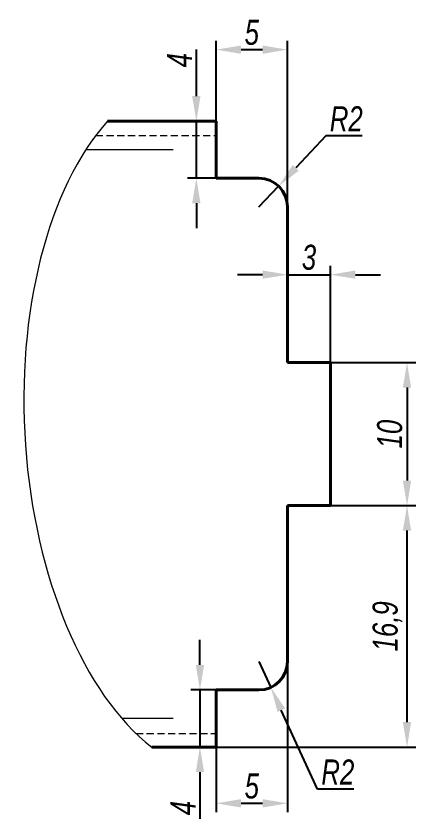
# Model space of a CAD drawing. Header units: millimetres. Extents: x 12064 to 35004, y -6103 to -2658.
# Drawn here: x 27955.2 to 28011.2, y -2981.1 to -2868.8 of the extents above; entities that cross this region are included whole.
import ezdxf

# ---------------------------------------------------------------- set-up
doc = ezdxf.new("R2010")
doc.units = ezdxf.units.MM
doc.linetypes.add('LT_05', pattern=[3, 2, -1])
for name, color, linetype, lineweight in [('Layer_01', 5, 'LT_05', 15), ('Layer_05', 7, 'Continuous', 40), ('Layer_10', 1, 'Continuous', 15), ('Layer_11', 6, 'Continuous', 15)]:
    doc.layers.add(name, color=color, linetype=linetype, lineweight=lineweight)
doc.styles.add('Style_01', font='ARIALNI.TTF', dxfattribs={"width": 0.9, "height": 3.5})
doc.dimstyles.new('DimStyle_02', dxfattribs={"dimtxt": 3.5, "dimasz": 3.5, "dimexe": 1.25, "dimexo": 0, "dimtad": 1, "dimdec": 1, "dimlfac": 0.5, "dimtxsty": 'Style_01', "dimcen": 2.5, "dimazin": 3, "dimtfac": 1, "dimtdec": 1, "dimtmove": 0, "dimatfit": 3})
doc.dimstyles.new('DimStyle_04', dxfattribs={"dimtxt": 3.5, "dimasz": 3.5, "dimexe": 1.25, "dimexo": 0, "dimtad": 1, "dimdec": 0, "dimlfac": 0.5, "dimtxsty": 'Style_01', "dimcen": -2.5, "dimazin": 3, "dimtfac": 1, "dimtdec": 0, "dimtmove": 0, "dimatfit": 3})

# ---------------------------------------------------------------- blocks, each defined once
blk = doc.blocks.new('*D815')
at = {"layer": 'Defpoints', "color": 0, "ltscale": 0.5}
for p in [(27999.19, -2917.25), (27999.19, -2937.25), (28009.91, -2937.25)]:
    blk.add_point(p, dxfattribs=at)
at = {"layer": 'Layer_10', "color": 0, "lineweight": -2, "ltscale": 0.5}
for p, q in [((27999.19, -2917.25), (28011.16, -2917.25)), ((28009.91, -2920.75), (28009.91, -2933.75)), ((27999.19, -2937.25), (28011.16, -2937.25))]:
    blk.add_line(p, q, dxfattribs=at)
at = {"layer": 'Layer_10', "color": 0, "ltscale": 0.5}
for points in [[(28009.33, -2920.75), (28010.49, -2920.75), (28009.91, -2917.25)], [(28009.33, -2933.75), (28010.49, -2933.75), (28009.91, -2937.25)]]:
    blk.add_solid(points, dxfattribs=at)
at = {"layer": 'Layer_10', "color": 0, "ltscale": 0.5, "insert": (28007.5, -2927.25), "char_height": 3.5, "attachment_point": 5, "rotation": 90, "style": 'Style_01'}
blk.add_mtext('10', dxfattribs=at)
blk = doc.blocks.new('*D816')
at = {"layer": 'Defpoints', "color": 0, "ltscale": 0.5}
for p in [(27983.19, -2883.45), (27980.43, -2891.45), (27983.19, -2891.45)]:
    blk.add_point(p, dxfattribs=at)
at = {"layer": 'Layer_10', "color": 0, "lineweight": -2, "ltscale": 0.5}
for p, q in [((27980.43, -2879.95), (27980.43, -2873.41)), ((27983.19, -2883.45), (27979.18, -2883.45)), ((27980.43, -2891.45), (27980.43, -2883.45)), ((27983.19, -2891.45), (27979.18, -2891.45)), ((27980.43, -2894.95), (27980.43, -2898.45))]:
    blk.add_line(p, q, dxfattribs=at)
at = {"layer": 'Layer_10', "color": 0, "ltscale": 0.5}
for points in [[(27979.84, -2879.95), (27981.01, -2879.95), (27980.43, -2883.45)], [(27979.84, -2894.95), (27981.01, -2894.95), (27980.43, -2891.45)]]:
    blk.add_solid(points, dxfattribs=at)
at = {"layer": 'Layer_10', "color": 0, "ltscale": 0.5, "insert": (27978.05, -2874.93), "char_height": 3.5, "attachment_point": 5, "rotation": 90, "style": 'Style_01'}
blk.add_mtext('4', dxfattribs=at)
blk = doc.blocks.new('*D817')
at = {"layer": 'Defpoints', "color": 0, "ltscale": 0.5}
for p in [(27993.19, -2873.45), (27983.19, -2891.45), (27993.19, -2895.45)]:
    blk.add_point(p, dxfattribs=at)
at = {"layer": 'Layer_10', "color": 0, "lineweight": -2, "ltscale": 0.5}
for p, q in [((27983.19, -2891.45), (27983.19, -2872.2)), ((27993.19, -2895.45), (27993.19, -2872.2)), ((27986.69, -2873.45), (27989.69, -2873.45))]:
    blk.add_line(p, q, dxfattribs=at)
at = {"layer": 'Layer_10', "color": 0, "ltscale": 0.5}
for points in [[(27986.69, -2872.87), (27986.69, -2874.04), (27983.19, -2873.45)], [(27989.69, -2872.87), (27989.69, -2874.04), (27993.19, -2873.45)]]:
    blk.add_solid(points, dxfattribs=at)
at = {"layer": 'Layer_10', "color": 0, "ltscale": 0.5, "insert": (27988.19, -2871.05), "char_height": 3.5, "attachment_point": 5, "style": 'Style_01'}
blk.add_mtext('5', dxfattribs=at)
blk = doc.blocks.new('*D818')
at = {"layer": 'Defpoints', "color": 0, "ltscale": 0.5}
for p in [(27980.93, -2963.05), (27983.19, -2963.05), (27983.19, -2971.05)]:
    blk.add_point(p, dxfattribs=at)
at = {"layer": 'Layer_10', "color": 0, "lineweight": -2, "ltscale": 0.5}
for p, q in [((27980.93, -2959.55), (27980.93, -2956.05)), ((27983.19, -2963.05), (27979.68, -2963.05)), ((27980.93, -2963.05), (27980.93, -2971.05)), ((27983.19, -2971.05), (27979.68, -2971.05)), ((27980.93, -2974.55), (27980.93, -2981.1))]:
    blk.add_line(p, q, dxfattribs=at)
at = {"layer": 'Layer_10', "color": 0, "ltscale": 0.5}
for points in [[(27980.35, -2959.55), (27981.52, -2959.55), (27980.93, -2963.05)], [(27980.35, -2974.55), (27981.52, -2974.55), (27980.93, -2971.05)]]:
    blk.add_solid(points, dxfattribs=at)
at = {"layer": 'Layer_10', "color": 0, "ltscale": 0.5, "insert": (27978.56, -2979.58), "char_height": 3.5, "attachment_point": 5, "rotation": 90, "style": 'Style_01'}
blk.add_mtext('4', dxfattribs=at)
blk = doc.blocks.new('*D819')
at = {"layer": 'Defpoints', "color": 0, "ltscale": 0.5}
for p in [(27993.19, -2959.05), (27983.19, -2963.05), (27993.19, -2978.91)]:
    blk.add_point(p, dxfattribs=at)
at = {"layer": 'Layer_10', "color": 0, "lineweight": -2, "ltscale": 0.5}
for p, q in [((27993.19, -2959.05), (27993.19, -2980.16)), ((27983.19, -2963.05), (27983.19, -2980.16)), ((27986.69, -2978.91), (27989.69, -2978.91))]:
    blk.add_line(p, q, dxfattribs=at)
at = {"layer": 'Layer_10', "color": 0, "ltscale": 0.5}
for points in [[(27986.69, -2978.33), (27986.69, -2979.5), (27983.19, -2978.91)], [(27989.69, -2978.33), (27989.69, -2979.5), (27993.19, -2978.91)]]:
    blk.add_solid(points, dxfattribs=at)
at = {"layer": 'Layer_10', "color": 0, "ltscale": 0.5, "insert": (27988.19, -2976.51), "char_height": 3.5, "attachment_point": 5, "style": 'Style_01'}
blk.add_mtext('5', dxfattribs=at)
blk = doc.blocks.new('*D820')
at = {"layer": 'Defpoints', "color": 0, "ltscale": 0.5}
for p in [(27999.19, -2937.25), (28009.91, -2937.25), (27983.19, -2971.05)]:
    blk.add_point(p, dxfattribs=at)
at = {"layer": 'Layer_10', "color": 0, "lineweight": -2, "ltscale": 0.5}
for p, q in [((27999.19, -2937.25), (28011.16, -2937.25)), ((28009.91, -2967.55), (28009.91, -2940.75)), ((27983.19, -2971.05), (28011.16, -2971.05))]:
    blk.add_line(p, q, dxfattribs=at)
at = {"layer": 'Layer_10', "color": 0, "ltscale": 0.5}
for points in [[(28009.33, -2940.75), (28010.49, -2940.75), (28009.91, -2937.25)], [(28009.33, -2967.55), (28010.49, -2967.55), (28009.91, -2971.05)]]:
    blk.add_solid(points, dxfattribs=at)
at = {"layer": 'Layer_10', "color": 0, "ltscale": 0.5, "insert": (28007.17, -2954.15), "char_height": 3.5, "attachment_point": 5, "rotation": 90, "style": 'Style_01'}
blk.add_mtext('16,9', dxfattribs=at)
blk = doc.blocks.new('*D697')
at = {"layer": 'Defpoints', "color": 0, "ltscale": 0.5}
for p in [(27991.94, -2892.54), (27989.19, -2895.45)]:
    blk.add_point(p, dxfattribs=at)
at = {"layer": 'Layer_10', "color": 0, "lineweight": -2, "ltscale": 0.5}
for p, q in [((27998.56, -2885.52), (27994.34, -2890)), ((28003.64, -2885.52), (27998.56, -2885.52)), ((27989.19, -2895.45), (27991.94, -2892.54))]:
    blk.add_line(p, q, dxfattribs=at)
at = {"layer": 'Layer_10', "color": 0, "ltscale": 0.5}
blk.add_solid([(27993.91, -2889.6), (27994.76, -2890.4), (27991.94, -2892.54)], dxfattribs=at)
at = {"layer": 'Layer_10', "color": 0, "ltscale": 0.5, "insert": (28001.41, -2883.13), "char_height": 3.5, "attachment_point": 5, "style": 'Style_01'}
blk.add_mtext('R2', dxfattribs=at)
blk = doc.blocks.new('*D698')
at = {"layer": 'Defpoints', "color": 0, "ltscale": 0.5}
for p in [(27989.19, -2959.05), (27990.86, -2962.69)]:
    blk.add_point(p, dxfattribs=at)
at = {"layer": 'Layer_10', "color": 0, "lineweight": -2, "ltscale": 0.5}
for p, q in [((27989.19, -2959.05), (27990.86, -2962.69)), ((27997.37, -2976.91), (27992.32, -2965.87)), ((28002.46, -2976.91), (27997.37, -2976.91))]:
    blk.add_line(p, q, dxfattribs=at)
at = {"layer": 'Layer_10', "color": 0, "ltscale": 0.5}
blk.add_solid([(27992.85, -2965.63), (27991.79, -2966.12), (27990.86, -2962.69)], dxfattribs=at)
at = {"layer": 'Layer_10', "color": 0, "ltscale": 0.5, "insert": (28000.23, -2974.53), "char_height": 3.5, "attachment_point": 5, "style": 'Style_01'}
blk.add_mtext('R2', dxfattribs=at)
blk = doc.blocks.new('*D821')
at = {"layer": 'Defpoints', "color": 0, "ltscale": 0.5}
for p in [(27999.19, -2904.94), (27993.19, -2917.25), (27999.19, -2917.25)]:
    blk.add_point(p, dxfattribs=at)
at = {"layer": 'Layer_10', "color": 0, "lineweight": -2, "ltscale": 0.5}
for p, q in [((27993.19, -2917.25), (27993.19, -2903.69)), ((27999.19, -2917.25), (27999.19, -2903.69)), ((27989.69, -2904.94), (27986.19, -2904.94)), ((27993.19, -2904.94), (27999.19, -2904.94)), ((28002.69, -2904.94), (28006.19, -2904.94))]:
    blk.add_line(p, q, dxfattribs=at)
at = {"layer": 'Layer_10', "color": 0, "ltscale": 0.5}
for points in [[(27989.69, -2904.35), (27989.69, -2905.52), (27993.19, -2904.94)], [(28002.69, -2904.35), (28002.69, -2905.52), (27999.19, -2904.94)]]:
    blk.add_solid(points, dxfattribs=at)
at = {"layer": 'Layer_10', "color": 0, "ltscale": 0.5, "insert": (27996.19, -2902.53), "char_height": 3.5, "attachment_point": 5, "style": 'Style_01'}
blk.add_mtext('3', dxfattribs=at)

msp = doc.modelspace()

# ---------------------------------------------------------------- linework, layer by layer
at = {"layer": 'Layer_01', "ltscale": 0.5}
for p, q in [((27966.36, -2885.45), (27983.19, -2885.45)), ((27971.97, -2969.13), (27983.19, -2969.13))]:
    msp.add_line(p, q, dxfattribs=at)
at = {"layer": 'Layer_05'}
for p, q in [((27968.01, -2883.45), (27983.19, -2883.45)), ((27983.19, -2883.45), (27983.19, -2891.45)), ((27983.19, -2891.45), (27989.19, -2891.45)), ((27993.19, -2895.45), (27993.19, -2917.25)), ((27993.19, -2917.25), (27999.19, -2917.25)), ((27999.19, -2937.25), (27999.19, -2917.25)), ((27999.19, -2937.25), (27993.19, -2937.25)), ((27993.19, -2937.25), (27993.19, -2959.05)), ((27989.19, -2963.05), (27983.19, -2963.05)), ((27983.19, -2963.05), (27983.19, -2971.05)), ((27983.19, -2971.05), (27974.19, -2971.05))]:
    msp.add_line(p, q, dxfattribs=at)
for centre, start, end in [((27989.19, -2895.45), 0, 90), ((27989.19, -2959.05), 270, 0)]:
    msp.add_arc(centre, 4, start, end, dxfattribs=at)
at = {"layer": 'Layer_11', "ltscale": 0.5}
for p, q in [((27977.19, -2887.45), (27964.96, -2887.45)), ((27977.19, -2967.05), (27970.01, -2967.05))]:
    msp.add_line(p, q, dxfattribs=at)
msp.add_ellipse((27982.99, -2926), major_axis=(-2.76, 49.07), ratio=0.541303, start_param=0.492136, end_param=2.702608, dxfattribs=at)

# ---------------------------------------------------------------- dimensions: what is measured, and where the dimension line sits
at = {"layer": 'Layer_10', "ltscale": 0.5}
for base, p1, p2, picture, middle in [((27993.19, -2873.45), (27983.19, -2891.45), (27993.19, -2895.45), '*D817', (27988.19, -2871.05)), ((27999.19, -2904.94), (27993.19, -2917.25), (27999.19, -2917.25), '*D821', (27996.19, -2902.53)), ((27993.19, -2978.91), (27983.19, -2963.05), (27993.19, -2959.05), '*D819', (27988.19, -2976.51))]:
    dim = msp.add_linear_dim(base=base, p1=p1, p2=p2, dimstyle='DimStyle_02', dxfattribs=at)
    dim.commit()
    dim.dimension.update_dxf_attribs({"geometry": picture, "text_midpoint": middle})
for base, p1, p2, picture, middle in [((27980.43, -2891.45), (27983.19, -2883.45), (27983.19, -2891.45), '*D816', (27980.43, -2874.93)), ((27980.93, -2963.05), (27983.19, -2971.05), (27983.19, -2963.05), '*D818', (27980.93, -2979.58))]:
    dim = msp.add_linear_dim(base=base, p1=p1, p2=p2, angle=90, dimstyle='DimStyle_02', dxfattribs=at)
    dim.commit()
    dim.dimension.update_dxf_attribs({"geometry": picture, "text_midpoint": middle, "dimtype": 160})
for center, mpoint, picture, middle in [((27989.19, -2895.45), (27991.94, -2892.54), '*D697', (28001.41, -2885.52)), ((27989.19, -2959.05), (27990.86, -2962.69), '*D698', (28000.23, -2976.91))]:
    dim = msp.add_radius_dim(center=center, mpoint=mpoint, dimstyle='DimStyle_04', dxfattribs=at)
    dim.commit()
    dim.dimension.update_dxf_attribs({"geometry": picture, "text_midpoint": middle, "dimtype": 164})
for p1, picture, middle in [((27999.19, -2917.25), '*D815', (28007.5, -2927.25)), ((27983.19, -2971.05), '*D820', (28007.17, -2954.15))]:
    dim = msp.add_linear_dim(base=(28009.91, -2937.25), p1=p1, p2=(27999.19, -2937.25), angle=90, dimstyle='DimStyle_02', dxfattribs=at)
    dim.commit()
    dim.dimension.update_dxf_attribs({"geometry": picture, "text_midpoint": middle})

doc.saveas('drawing.dxf')
